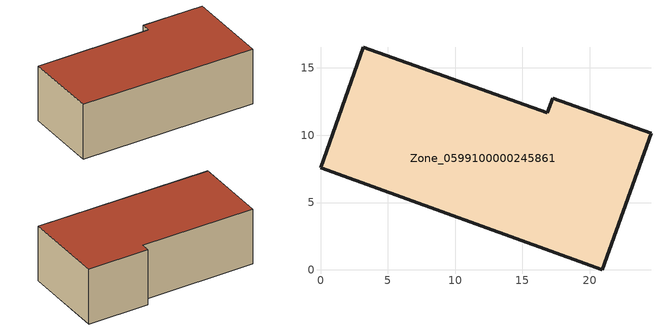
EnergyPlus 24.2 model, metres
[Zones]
Zone_0599100000245861
 floor ground (C_G): 20.94,0 0,7.58 3.19,16.54 16.86,11.68 17.24,12.73 24.55,10.13 z0
 wall outside (C_F): 20.94,0 24.55,10.13 17.24,12.73 16.86,11.68 3.19,16.54 0,7.58 20.94,0 z0:7.21
 roof outside (C_R): 0,7.58 20.94,0 24.55,10.13 17.24,12.73 16.86,11.68 3.19,16.54 z7.21
[BUILDING]
Pand.0599100000245861: North Axis=0; Terrain=City; Loads Convergence Tolerance Value=0.04; Temperature Convergence Tolerance Value=0.4; Solar Distribution=FullExterior; Maximum Number of Warmup Days=25; Minimum Number of Warmup Days=1
[Site:Location]
Rotterdam.The.Hague.AP_ZH_NLD Design_Conditions: Latitude=51.96; Longitude=4.45; Time Zone=1; Elevation=-4.5
[SITE:GROUNDTEMPERATURE:BUILDINGSURFACE]
18, 18, 18, 18, 18, 18, 18, 18, 18, 18, 18, 18
[MATERIAL] Thermal Absorptance=0.9; Solar Absorptance=0.7; Visible Absorptance=0.7
Name | Roughness | Thickness | Conductivity | Density | Specific Heat
G.D.1965 | MediumSmooth | 0.15 | 1 | 540 | 1210
F.D.1965 | Rough | 0.3 | 0.857143 | 1920 | 840
R.D.1965 | MediumRough | 0.2 | 0.08 | 1500 | 1000
[CONSTRUCTION]
C_G: G.D.1965
C_F: F.D.1965
C_R: R.D.1965
[ZONE]
Zone_0599100000245861: Type=1; Multiplier=1; Ceiling Height=Autocalculate; Volume=Autocalculate; Floor Area=autocalculate; Part of Total Floor Area=Yes
[ZONEINFILTRATION:DESIGNFLOWRATE]
Infil_Zone_0599100000245861: Zone or ZoneList or Space or SpaceList=Zone_0599100000245861; Schedule=AlwaysOn; Design Flow Rate Calculation Method=Flow/Area; Flow Rate per Floor Area=0.0042; Constant Term Coefficient=1; Temperature Term Coefficient=0; Velocity Term Coefficient=0; Velocity Squared Term Coefficient=0
[HVACTEMPLATE:ZONE:IDEALLOADSAIRSYSTEM]
Zone_0599100000245861: Maximum Heating Supply Air Temperature=50; Minimum Cooling Supply Air Temperature=13; Maximum Heating Supply Air Humidity Ratio=0.0156; Minimum Cooling Supply Air Humidity Ratio=0.0077; Heating Limit=NoLimit; Cooling Limit=NoLimit; Dehumidification Control Type=ConstantSensibleHeatRatio; Cooling Sensible Heat Ratio=0.7; Dehumidification Setpoint=60; Humidification Control Type=None; Humidification Setpoint=30; Outdoor Air Method=None; Outdoor Air Flow Rate per Person=0.00944; Outdoor Air Flow Rate per Zone Floor Area=0; Outdoor Air Flow Rate per Zone=0; Demand Controlled Ventilation Type=None; Outdoor Air Economizer Type=NoEconomizer; Heat Recovery Type=None; Sensible Heat Recovery Effectiveness=0.7; Latent Heat Recovery Effectiveness=0.65
[ZONECONTROL:THERMOSTAT]
ThermostatControl_Zone_0599100000245861: Zone or ZoneList=Zone_0599100000245861; Control Type Schedule=DualSetpointControlType; Control 1=Thermostat_Zone_0599100000245861; Temperature Difference Between Cutout And Setpoint=0
[THERMOSTATSETPOINT:DUALSETPOINT]
Thermostat_Zone_0599100000245861: Heating Setpoint Temperature Schedule=HeatingSetpoint_Zone_0599100000245861; Cooling Setpoint Temperature Schedule=CoolingSetpoint_Zone_0599100000245861
[SCHEDULE:COMPACT]
HeatingSetpoint_Zone_0599100000245861: Through: 12/31, For: AllDays, Until: 24:00, 21
CoolingSetpoint_Zone_0599100000245861: Through: 12/31, For: AllDays, Until: 24:00, 24
DualSetpointControlType: Through: 12/31, For: AllDays, Until: 24:00, 4
AlwaysOn: Through: 12/31, For: AllDays, Until: 24:00, 1
